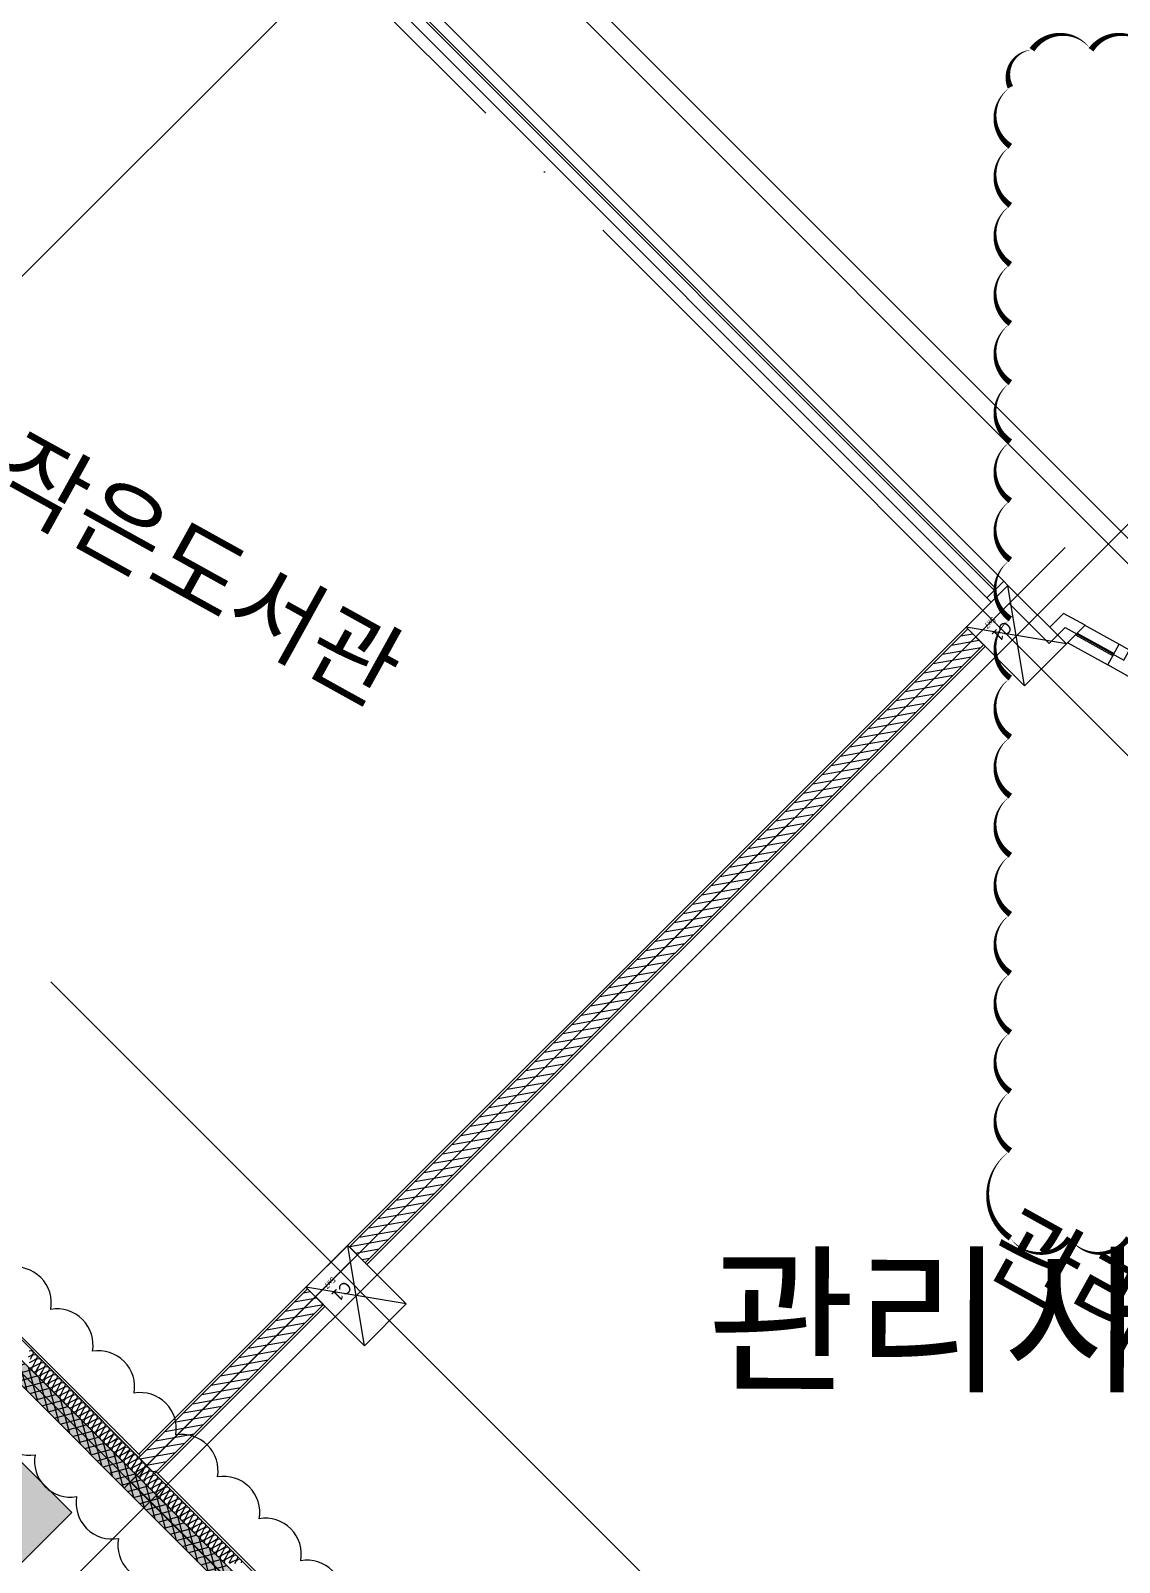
# Model space of a CAD drawing. Header units: millimetres. Extents: x -21000 to 567700, y 435000 to 850800.
# Drawn here: x 244477 to 253690, y 579702 to 592665 of the extents above; entities that cross this region are included whole.
import ezdxf
from ezdxf.enums import TextEntityAlignment as Align
from ezdxf.xclip import XClip

# ---------------------------------------------------------------- set-up
doc = ezdxf.new("R2010")
doc.units = ezdxf.units.MM
doc.header["$LTSCALE"] = 700
doc.header["$XCLIPFRAME"] = 2
doc.linetypes.add('AB_Pbase$0$주차장기둥$0$CEN', pattern=[62, 60, -1, 0, -1])
doc.linetypes.add('HIDDEN', pattern=[9.525, 6.35, -3.175])
doc.layers.get('0').update_dxf_attribs({"color": 2})
doc.layers.get('Defpoints').update_dxf_attribs({"color": 171})
for name, color, linetype in [('AB_Pbase$0$AA-XXXX-CNTL', 1, 'Continuous'), ('AB_Pbase$0$AB_site$0$AB_site$0$0-L_pl1', 6, 'Continuous'), ('AB_Pbase$0$AREA-C', 3, 'Continuous'), ('AB_Pbase$0$ELE8', 8, 'Continuous'), ('AB_Pbase$0$ELE9', 9, 'Continuous'), ('AB_Pbase$0$FIN', 6, 'Continuous'), ('AB_Pbase$0$HAT-BR', 5, 'Continuous'), ('AB_Pbase$0$INS', 8, 'Continuous'), ('AB_Pbase$0$WAL', 3, 'Continuous'), ('AB_Pbase$0$WIN', 4, 'Continuous'), ('AB_Pbase$0$경량벽체 세대창고 모듈', 4, 'HIDDEN'), ('AB_Pbase$0$주차-sol', 254, 'Continuous'), ('AB_Pbase$0$주차-확장', 7, 'Continuous'), ('AB_Pbase$0$주차장기둥$0$CEN_P', 244, 'AB_Pbase$0$주차장기둥$0$CEN')]:
    doc.layers.add(name, color=color, linetype=linetype)
for name, color, linetype, plot in [('AB_Pbase$0$DEFPOINT', 247, 'Continuous', False), ('AB_Pbase$0$Defponts', 161, 'Continuous', False), ('AB_Pbase$0$주차장기둥$0$DEFPOINT', 247, 'Continuous', False)]:
    doc.layers.add(name, color=color, linetype=linetype, plot=plot)
doc.styles.add('AB_Pbase$0$돋움', font='')
doc.styles.add('AB_Pbase$0$울릉도L', font='')
doc.styles.add('AB_Pbase$0$주차장기둥$0$맑은 고딕', font='')
doc.styles.get('AB_Pbase$0$돋움').set_extended_font_data('Dotum')
doc.styles.get('AB_Pbase$0$울릉도L').set_extended_font_data('Dotum')
doc.styles.get('AB_Pbase$0$주차장기둥$0$맑은 고딕').set_extended_font_data('Dotum')

# ---------------------------------------------------------------- blocks, each defined once
blk = doc.blocks.new('AB_Pbase$0$주차장기둥$0$cen 2bl 지하')
at = {"layer": 'AB_Pbase$0$주차장기둥$0$CEN_P', "color": 54}
for p, q in [((-44011, 84705), (-65444, 10035)), ((-35584, 84705), (-57658, 7801)), ((-130483, 82129), (39239, 33413)), ((-87764, 77982), (41391, 40910))]:
    blk.add_line(p, q, dxfattribs=at)
blk = doc.blocks.new('AB_Pbase$0$주차장기둥$0$p기둥 5x7')
blk.add_lwpolyline([(-250, 350), (250, 350), (250, -350), (-250, -350)], close=True)
at = {"layer": 'AB_Pbase$0$주차장기둥$0$DEFPOINT'}
for p, q in [((250, 350), (-250, -350)), ((-250, 350), (250, -350))]:
    blk.add_line(p, q, dxfattribs=at)
at = {"layer": 'AB_Pbase$0$주차장기둥$0$DEFPOINT', "color": 6, "style": 'AB_Pbase$0$주차장기둥$0$맑은 고딕'}
for s, height, p in [('C1', 100, (-24, -160)), ('5x7', 50, (29, -259))]:
    blk.add_text(s, height=height, rotation=0, dxfattribs=at).set_placement(p)
blk = doc.blocks.new('AB_Pbase$0$주차장기둥')
for name, p, rotation in [('AB_Pbase$0$주차장기둥$0$cen 2bl 지하', (36992, -11667), 1.99999810188403), ('AB_Pbase$0$주차장기둥$0$p기둥 5x7', (-6566, 51556), 255.9848215677944), ('AB_Pbase$0$주차장기둥$0$p기둥 5x7', (-8479, 43891), 255.9848215677957)]:
    blk.add_blockref(name, p, dxfattribs=dict(rotation=rotation))
blk = doc.blocks.new('AB_Pbase$0$실명')
at = {"layer": 'AB_Pbase$0$Defponts', "style": 'AB_Pbase$0$돋움'}
blk.add_text('관리사무소', height=1000, rotation=359.9315, dxfattribs=at).set_placement((274351, -249093), align=Align.MIDDLE)
blk = doc.blocks.new('AB_Pbase$0$주차확장')
at = {"layer": 'AB_Pbase$0$주차-sol'}
h = blk.add_hatch(color=252, dxfattribs=at)
h.paths.add_polyline_path([(1525, -3825), (2275, -3825), (2275, -3975), (1525, -3975)], flags=16)
edge = h.paths.add_edge_path()
edge.add_line((0, -5100), (2500, -5100))
edge.add_line((2500, -5100), (2500, 0))
edge.add_line((2500, 0), (0, 0))
edge.add_line((0, 0), (0, -5100))
h.paths.add_polyline_path([(225, -3975), (225, -3825), (975, -3825), (975, -3975)])
at = {"layer": 'AB_Pbase$0$주차-확장'}
blk.add_lwpolyline([(0, 0), (0, -5100), (2500, -5100), (2500, 0)], close=True, dxfattribs=at)
at = {"layer": 'AB_Pbase$0$주차-확장', "ltscale": 600}
for points in [[(975, -3975), (975, -3825), (225, -3825), (225, -3975)], [(1525, -3975), (1525, -3825), (2275, -3825), (2275, -3975)]]:
    blk.add_lwpolyline(points, close=True, dxfattribs=at)
blk = doc.blocks.new('AB_Pbase$0$pppaaa_1_1')
at = {"layer": 'AB_Pbase$0$주차-확장', "xscale": -1, "rotation": 134.9848194166802}
blk.add_blockref('AB_Pbase$0$주차확장', (239451, 578286), dxfattribs=at)
blk = doc.blocks.new('AB_Pbase')
at = {"layer": 'AB_Pbase$0$ELE8'}
h = blk.add_hatch(dxfattribs=at)
h.set_pattern_fill('NET', color=256, scale=20, angle=15.182184)
h.paths.add_polyline_path([(242568, 621077), (244589, 619957), (244661, 620088), (242510, 621281), (235028, 607783), (226425, 599184), (258210, 567382), (260268, 566241), (260341, 566372), (258301, 567503), (226637, 599184), (235149, 607692)])
h.paths.add_polyline_path([(247382, 630071), (247513, 629998), (244996, 625457), (246273, 624749), (245111, 622652), (244979, 622725), (246069, 624691), (244792, 625398)])
h.paths.add_polyline_path([(247988, 631164), (247877, 630963), (248008, 630890), (248119, 631092)])
h.paths.add_polyline_path([(255793, 631520), (255866, 631651), (250046, 634877), (248483, 632056), (248614, 631984), (250105, 634673)])
at = {"layer": 'AB_Pbase$0$HAT-BR'}
h = blk.add_hatch(dxfattribs=at)
h.set_pattern_fill('ANSI31', color=256, scale=20, angle=145)
h.paths.add_polyline_path([(235929, 604528), (236064, 604662), (238153, 602572), (240064, 606018), (240230, 605926), (238281, 602410), (237010, 601140), (237827, 600323), (237693, 600189), (236742, 601140), (238029, 602427)])
h.paths.add_polyline_path([(238633, 599517), (232550, 593438), (232684, 593303), (238767, 599383)])
h.paths.add_polyline_path([(239573, 598576), (244422, 593724), (238340, 587645), (238205, 587779), (244154, 593724), (239439, 598442)])
h.paths.add_polyline_path([(253366, 576147), (254891, 574621), (254757, 574487), (253232, 576012)], flags=17)
h.paths.add_polyline_path([(246954, 581883), (245526, 580455), (245391, 580590), (246820, 582018)])
h.paths.add_polyline_path([(247174, 582371), (252408, 587602), (252542, 587468), (247308, 582237)])
h.paths.add_polyline_path([(260580, 582121), (261142, 583135), (260976, 583227), (260414, 582213)], flags=17)
h.paths.add_polyline_path([(263887, 576046), (264234, 575698), (264194, 575658), (265114, 575148), (265207, 575315)])
edge = h.paths.add_edge_path()
edge.add_line((263639, 581843), (261304, 583137))
edge.add_line((261304, 583137), (261396, 583303))
edge.add_line((261396, 583303), (265931, 580790))
edge.add_line((265931, 580790), (269809, 587787))
edge.add_line((269809, 587787), (269975, 587694))
edge.add_line((269975, 587694), (266097, 580697))
edge.add_line((266097, 580697), (266534, 580455))
edge.add_line((266534, 580455), (266442, 580289))
edge.add_line((266442, 580289), (263805, 581751))
edge.add_line((263639, 581843), (262485, 579761))
edge.add_line((263805, 581751), (261405, 577422))
edge.add_line((262393, 579595), (259935, 580957))
edge.add_line((262485, 579761), (259861, 581216))
edge.add_line((262393, 579595), (261239, 577514))
edge.add_line((259861, 581216), (259168, 579965))
edge.add_line((259334, 579873), (259168, 579965))
edge.add_line((259935, 580957), (259334, 579873))
edge.add_line((261239, 577514), (258615, 578968))
edge.add_line((258615, 578968), (258523, 578802))
edge.add_line((258523, 578802), (263739, 575911))
edge.add_line((263739, 575911), (263879, 576050))
edge.add_line((263879, 576050), (261405, 577422))
edge = h.paths.add_edge_path()
edge.add_line((273762, 610263), (273412, 610457))
edge.add_line((273412, 610457), (273281, 610221))
edge.add_line((273281, 610221), (271838, 611021))
edge.add_line((271838, 611021), (270580, 608752))
edge.add_line((270580, 608752), (267899, 610237))
edge.add_line((267899, 610237), (268345, 611042))
edge.add_line((268345, 611042), (267908, 611285))
edge.add_line((267908, 611285), (267462, 610480))
edge.add_line((267462, 610480), (264676, 612024))
edge.add_line((264676, 612024), (266867, 615977))
edge.add_line((266867, 615977), (266701, 616069))
edge.add_line((266701, 616069), (265295, 613533))
edge.add_line((265295, 613533), (264945, 613727))
edge.add_line((264945, 613727), (264853, 613561))
edge.add_line((264853, 613561), (265203, 613367))
edge.add_line((265203, 613367), (264418, 611950))
edge.add_line((264418, 611950), (276230, 605403))
edge.add_line((276230, 605403), (278089, 608757))
edge.add_line((278089, 608757), (278565, 608493))
edge.add_line((278565, 608493), (278798, 608912))
edge.add_line((278798, 608912), (278719, 608956))
edge.add_line((278719, 608956), (278579, 608702))
edge.add_line((278579, 608702), (278093, 608971))
edge.add_line((278093, 608971), (278826, 610292))
edge.add_line((278826, 610292), (278747, 610336))
edge.add_line((278747, 610336), (278092, 609155))
edge.add_line((278092, 609155), (277414, 609531))
edge.add_line((277414, 609531), (277371, 609452))
edge.add_line((277371, 609452), (278049, 609076))
edge.add_line((278049, 609076), (276155, 605661))
edge.add_line((276155, 605661), (275027, 606286))
edge.add_line((275027, 606286), (275473, 607091))
edge.add_line((275473, 607091), (275395, 607135))
edge.add_line((275395, 607135), (274949, 606330))
edge.add_line((274949, 606330), (274669, 606485))
edge.add_line((274669, 606485), (275115, 607290))
edge.add_line((275115, 607290), (275036, 607333))
edge.add_line((275036, 607333), (274590, 606529))
edge.add_line((274590, 606529), (270746, 608659))
edge.add_line((270746, 608659), (271912, 610763))
edge.add_line((271912, 610763), (273539, 609861))
edge.add_line((273539, 609861), (273767, 610272))
h.paths.add_polyline_path([(249824, 630124), (248215, 631016), (248122, 630850), (249732, 629958)])
h.paths.add_polyline_path([(264449, 621463), (264707, 621320), (264799, 621486), (263959, 621951), (263867, 621785), (264282, 621555), (263272, 619731), (263438, 619639)])
h.paths.add_polyline_path([(269500, 619034), (268660, 619500), (268568, 619334), (269049, 619067), (267973, 617125), (268139, 617033), (269215, 618975), (269408, 618868)])
h.paths.add_polyline_path([(278951, 618872), (277573, 619636), (275440, 615787), (272265, 617547), (272173, 617381), (274500, 616091), (273528, 614338), (273694, 614246), (274666, 615999), (276004, 615258), (276166, 615551), (275677, 615822), (277647, 619377), (278859, 618706)])
h.paths.add_polyline_path([(271684, 616498), (271517, 616590), (270492, 614740), (270658, 614648)])
h.paths.add_polyline_path([(266121, 619581), (265096, 617731), (264929, 617823), (265955, 619673)])
h.paths.add_polyline_path([(264405, 617125), (264497, 617291), (264296, 617403), (264204, 617236)])
edge = h.paths.add_edge_path()
edge.add_line((261140, 623342), (261232, 623509))
edge.add_line((261232, 623509), (257484, 625586))
edge.add_line((257484, 625586), (257392, 625420))
edge.add_line((257392, 625420), (258757, 624664))
edge.add_line((258757, 624664), (257031, 621550))
edge.add_line((257031, 621550), (255666, 622306))
edge.add_line((255666, 622306), (255623, 622227))
edge.add_line((255623, 622227), (256987, 621471))
edge.add_line((256987, 621471), (256735, 621016))
edge.add_line((256735, 621016), (256814, 620973))
edge.add_line((256814, 620973), (258835, 624620))
edge.add_line((258835, 624620), (261140, 623342))
h.paths.add_polyline_path([(252295, 623557), (252252, 623479), (252800, 623174), (252844, 623253)], flags=17)
h.paths.add_polyline_path([(278024, 614023), (278742, 615318), (277799, 613617), (277877, 613573), (278120, 614010), (279335, 613337), (279379, 613415), (278163, 614089), (278820, 615274), (278742, 615318)])
h.paths.add_polyline_path([(277000, 611990), (277048, 611963), (276927, 611745), (276800, 611815), (277163, 612471), (277242, 612427)], flags=17)
h.paths.add_polyline_path([(275349, 612653), (275456, 612846), (275766, 612674), (275660, 612481)], flags=17)
h.paths.add_polyline_path([(274915, 612860), (274749, 612952), (274507, 612515), (274673, 612423)], flags=17)
h.paths.add_polyline_path([(279025, 610868), (280144, 612888), (280223, 612845), (279103, 610824)])
h.paths.add_polyline_path([(279602, 610548), (280722, 612568), (280800, 612525), (279681, 610504)])
edge = h.paths.add_edge_path()
edge.add_line((268116, 579441), (268711, 579111))
edge.add_line((268711, 579111), (268677, 579050))
edge.add_line((268677, 579050), (271436, 577521))
edge.add_line((271436, 577521), (271470, 577582))
edge.add_line((271470, 577582), (271528, 577687))
edge.add_line((271528, 577687), (268174, 579546))
edge.add_line((268174, 579546), (268116, 579441))
h.paths.add_polyline_path([(252546, 576288), (251117, 574860), (254616, 571360), (257807, 577118), (257641, 577210), (255737, 573775), (255683, 573829), (255548, 573695), (255641, 573602), (254521, 571582), (251315, 574790), (252680, 576154)])
h.paths.add_polyline_path([(254749, 622095), (254458, 621570), (254624, 621478), (254915, 622002)], flags=17)
h.paths.add_polyline_path([(260390, 620339), (260224, 620432), (261378, 622513), (261544, 622421)])
h.paths.add_polyline_path([(246694, 601788), (244263, 603136), (244355, 603302), (246786, 601955)])
h.paths.add_polyline_path([(264514, 616682), (263362, 614604), (263948, 614280), (263856, 614113), (262501, 614865), (262593, 615031), (263196, 614697), (264348, 616774)])
h.paths.add_polyline_path([(251506, 616203), (251414, 616037), (267384, 607184), (267476, 607350)])
h.paths.add_polyline_path([(271058, 605148), (274189, 603412), (272429, 600238), (270190, 601479), (270098, 601312), (274624, 598804), (274716, 598970), (272595, 600145), (274355, 603320), (277464, 601597), (270405, 588862), (265871, 591376), (265778, 591210), (270480, 588604), (277723, 601671), (271150, 605314)])
h.paths.add_polyline_path([(255482, 630441), (255390, 630274), (255792, 630051), (254296, 627353), (254375, 627310), (255871, 630008), (258726, 628425), (257231, 625727), (257397, 625635), (258985, 628499)])
h.paths.add_polyline_path([(252755, 624572), (253715, 626304), (253793, 626260), (252833, 624528)])
h.paths.add_polyline_path([(271454, 617734), (271546, 617900), (271144, 618123), (271052, 617957)])
h.paths.add_polyline_path([(274130, 612598), (274173, 612677), (272975, 613341), (272679, 612807), (272845, 612715), (273098, 613170)], flags=17)
h.paths.add_polyline_path([(261119, 615848), (261285, 615756), (262691, 618292), (262525, 618384)])
h.paths.add_polyline_path([(261303, 615746), (261211, 615580), (261504, 615418), (261596, 615584)], flags=17)
h.paths.add_polyline_path([(260780, 615236), (260946, 615144), (260408, 614173), (247560, 621295), (247428, 621367), (245111, 622652), (245203, 622818), (246042, 622353), (246488, 623158), (246655, 623065), (246209, 622261), (248063, 621233), (249401, 623647), (248953, 623895), (248996, 623974), (249984, 623426), (249941, 623348), (249479, 623603), (248141, 621189), (250017, 620149), (251360, 622571), (250949, 622799), (250988, 622870), (251939, 622343), (251896, 622264), (251434, 622520), (250096, 620106), (252812, 618600), (253258, 619405), (253337, 619361), (252891, 618557), (253258, 618353), (254160, 619980), (253792, 620184), (253676, 619974), (253597, 620017), (253905, 620573), (254071, 620481), (253972, 620301), (254628, 619938), (254536, 619772), (254238, 619936), (253337, 618310), (254614, 617602), (255607, 619395), (255774, 619303), (254780, 617510), (260334, 614431)])
h.paths.add_polyline_path([(251257, 624727), (251091, 624819), (250888, 624452), (248071, 626013), (247979, 625847), (247979, 625847), (246828, 623770), (246994, 623678), (248145, 625755), (251552, 623867), (251644, 624033), (251054, 624360)])
h.paths.add_polyline_path([(239279, 608614), (239445, 608522), (239503, 608627), (240058, 608319), (240151, 608486), (239595, 608793), (239937, 609410), (239417, 609698), (239373, 609620), (239727, 609423)], flags=17)
h.paths.add_polyline_path([(249096, 617322), (249188, 617488), (246328, 619073), (246197, 619146), (244728, 619960), (244635, 619794)])
h.paths.add_polyline_path([(244912, 609774), (245004, 609940), (238523, 613532), (235245, 607619), (234042, 606416), (235435, 605023), (235569, 605157), (234240, 606487), (235318, 607564), (236122, 609015), (238707, 607582), (238270, 606795), (238992, 606395), (239084, 606561), (238529, 606869), (239047, 607805), (238881, 607897), (238799, 607749), (238357, 607993), (239087, 609310), (239008, 609353), (238278, 608037), (236214, 609181), (238510, 613322), (242796, 610947), (241038, 607776), (241204, 607684), (242962, 610855)])
h.paths.add_polyline_path([(254771, 631458), (254937, 631366), (255146, 631742), (254980, 631834)])
h.paths.add_polyline_path([(254540, 630648), (254373, 630741), (254143, 630325), (253548, 630655), (253505, 630576), (254099, 630246), (253043, 628340), (251766, 629048), (252822, 630954), (252849, 630940), (252892, 631018), (252787, 631077), (251687, 629091), (250436, 629784), (250344, 629618), (251595, 628925), (250494, 626940), (250599, 626881), (250643, 626960), (250617, 626975), (251673, 628881), (252950, 628174), (251894, 626267), (251299, 626597), (251255, 626518), (251850, 626188), (251489, 625537), (251655, 625444)])
at = {"layer": 'AB_Pbase$0$경량벽체 세대창고 모듈'}
h = blk.add_hatch(dxfattribs=at)
h.set_pattern_fill('격자1', color=256)
h.set_pattern_definition([(360, (0, 0), (0, 1), []), (90, (0, 0), (-1, -1e-16), [])])
h.paths.add_polyline_path([(242568, 621077), (242641, 621208), (242510, 621281), (235028, 607783), (226425, 599184), (258210, 567382), (260268, 566241), (260341, 566372), (258301, 567503), (226637, 599184), (235149, 607692)])
h.paths.add_polyline_path([(247382, 630071), (247513, 629998), (244996, 625457), (246273, 624749), (245111, 622652), (244979, 622725), (246069, 624691), (244792, 625398)])
h.paths.add_polyline_path([(247988, 631164), (247877, 630963), (248008, 630890), (248119, 631092)])
h.paths.add_polyline_path([(255793, 631520), (255866, 631651), (250046, 634877), (248483, 632056), (248614, 631984), (250105, 634673)])
at = {"layer": 'AB_Pbase$0$AA-XXXX-CNTL'}
blk.add_line((263204, 562491), (221582, 604135), dxfattribs=at)
at = {"layer": 'AB_Pbase$0$AB_site$0$AB_site$0$0-L_pl1'}
for p, q in [((244578, 597558), (254036, 588095)), ((244502, 597421), (253960, 587958))]:
    blk.add_line(p, q, dxfattribs=at)
at = {"layer": 'AB_Pbase$0$AREA-C'}
blk.add_lwpolyline([(251047, 574655), (245321, 580385), (252758, 587818), (253097, 587478), (253232, 587613), (253729, 587336), (255155, 589907), (257875, 588399), (256517, 585950), (261166, 583374), (260858, 582818), (261147, 582658), (261433, 583174), (263768, 581880), (261276, 577385), (258652, 578839), (255716, 573541), (255688, 573569), (253910, 571791), (251393, 574309), (253172, 576087), (252825, 576433), (251047, 574655), (248251, 577452)], dxfattribs=at)
at = {"layer": 'AB_Pbase$0$DEFPOINT', "color": 22}
blk.add_line((253231, 588291), (245267, 580331), dxfattribs=at)
at = {"layer": 'AB_Pbase$0$ELE9'}
for p, q in [((247551, 593168), (252712, 588005)), ((247410, 593027), (252570, 587864)), ((253393, 587636), (253690, 587472)), ((253253, 587485), (253593, 587297))]:
    blk.add_line(p, q, dxfattribs=at)
at = {"layer": 'AB_Pbase$0$FIN'}
for p, q in [((245391, 580590), (238340, 587645)), ((245405, 580604), (238354, 587659)), ((252393, 587616), (245391, 580618)), ((252556, 587454), (247322, 582222)), ((246968, 581869), (245554, 580455)), ((251131, 574875), (245540, 580469)), ((251117, 574860), (245526, 580455))]:
    blk.add_line(p, q, dxfattribs=at)
at = {"layer": 'AB_Pbase$0$INS'}
for points in [[(244465, 581493), (244478, 581496), (244491, 581490), (244497, 581478), (244494, 581463), (244485, 581454), (244457, 581439)], [(244474, 581422), (244489, 581450), (244499, 581459), (244512, 581462), (244525, 581456), (244531, 581444), (244528, 581429), (244519, 581420), (244491, 581405), (244464, 581390)], [(244470, 581349), (244484, 581351), (244494, 581360), (244508, 581388), (244523, 581416), (244533, 581425), (244546, 581428), (244559, 581422), (244565, 581410), (244562, 581395), (244553, 581386), (244525, 581371), (244498, 581356), (244488, 581347), (244485, 581333), (244491, 581321), (244504, 581315), (244518, 581317), (244527, 581327), (244542, 581354), (244557, 581382), (244566, 581391), (244580, 581394), (244593, 581388), (244599, 581376), (244596, 581361), (244587, 581352), (244559, 581337), (244532, 581322), (244522, 581313), (244519, 581299), (244525, 581287), (244538, 581281), (244552, 581283), (244561, 581293), (244576, 581320), (244591, 581348), (244600, 581357), (244614, 581360), (244627, 581354), (244633, 581342), (244630, 581327), (244621, 581318), (244593, 581303), (244566, 581288), (244556, 581279), (244553, 581265), (244559, 581253), (244572, 581247), (244586, 581249), (244595, 581259), (244610, 581286), (244625, 581314), (244634, 581323), (244648, 581326), (244661, 581321), (244667, 581308), (244664, 581293), (244655, 581284), (244627, 581269), (244600, 581254), (244590, 581245), (244587, 581231), (244593, 581219), (244605, 581213), (244620, 581215), (244629, 581225), (244644, 581252), (244659, 581280), (244668, 581289), (244682, 581293), (244695, 581287), (244701, 581274), (244698, 581259), (244689, 581250), (244661, 581235), (244633, 581220), (244624, 581211), (244621, 581198), (244627, 581185), (244639, 581179), (244654, 581181), (244663, 581191), (244678, 581218), (244693, 581246), (244702, 581255), (244716, 581259), (244729, 581253), (244734, 581240), (244732, 581225), (244723, 581216), (244695, 581201), (244667, 581186), (244658, 581177), (244655, 581164), (244661, 581151), (244673, 581145), (244688, 581147), (244697, 581157), (244712, 581184), (244727, 581212), (244736, 581221), (244750, 581225), (244762, 581219), (244768, 581206), (244766, 581192), (244757, 581182), (244729, 581167), (244701, 581153), (244692, 581143), (244689, 581130), (244695, 581117), (244707, 581111), (244722, 581113), (244731, 581123), (244746, 581150), (244761, 581178), (244770, 581187), (244784, 581191), (244796, 581185), (244802, 581172), (244800, 581158), (244790, 581148), (244763, 581133), (244735, 581119), (244726, 581109), (244723, 581096), (244728, 581083), (244741, 581077), (244756, 581080), (244765, 581089), (244780, 581116), (244795, 581144), (244804, 581153), (244818, 581157), (244830, 581151), (244836, 581138), (244834, 581124), (244824, 581114), (244797, 581099), (244769, 581085), (244760, 581075), (244756, 581062), (244762, 581049), (244775, 581043), (244790, 581046), (244799, 581055), (244814, 581082), (244829, 581110), (244838, 581119), (244852, 581123), (244864, 581117), (244870, 581104), (244868, 581090), (244858, 581080), (244831, 581066), (244803, 581051), (244794, 581041), (244790, 581028), (244796, 581015), (244809, 581009), (244823, 581012), (244833, 581021), (244848, 581049), (244863, 581076), (244872, 581085), (244885, 581089), (244898, 581083), (244904, 581070), (244902, 581056), (244892, 581046), (244865, 581032), (244837, 581017), (244828, 581007), (244824, 580994), (244830, 580981), (244843, 580975), (244857, 580978), (244867, 580987), (244882, 581015), (244896, 581042), (244906, 581052), (244919, 581055), (244932, 581049), (244938, 581036), (244936, 581022), (244926, 581012), (244899, 580998), (244871, 580983), (244862, 580973), (244858, 580960), (244864, 580947), (244877, 580941), (244891, 580944), (244901, 580953), (244916, 580981), (244930, 581008), (244940, 581018), (244953, 581021), (244966, 581015), (244972, 581002), (244969, 580988), (244960, 580979), (244933, 580964), (244905, 580949), (244896, 580939), (244892, 580926), (244898, 580913), (244911, 580907), (244925, 580910), (244935, 580919), (244949, 580947), (244964, 580974), (244974, 580984), (244987, 580987), (245000, 580981), (245006, 580968), (245003, 580954), (244994, 580945), (244966, 580930), (244939, 580915), (244930, 580906), (244926, 580892), (244932, 580879), (244945, 580873), (244959, 580876), (244969, 580885), (244983, 580913), (244998, 580940), (245008, 580950), (245021, 580953), (245034, 580947), (245040, 580934), (245037, 580920), (245028, 580911), (245000, 580896), (244973, 580881), (244963, 580872), (244960, 580858), (244966, 580845), (244979, 580839), (244993, 580842), (245002, 580851), (245017, 580879), (245032, 580906), (245042, 580916), (245055, 580919), (245068, 580913), (245074, 580900), (245071, 580886), (245062, 580877), (245034, 580862), (245007, 580847), (244997, 580838), (244994, 580824), (245000, 580811), (245013, 580805), (245027, 580808), (245036, 580817), (245051, 580845), (245066, 580872), (245075, 580882), (245089, 580885), (245102, 580879), (245108, 580866), (245105, 580852), (245096, 580843), (245068, 580828), (245041, 580813), (245031, 580804), (245028, 580790), (245034, 580777), (245047, 580771), (245061, 580774), (245070, 580783), (245085, 580811), (245100, 580838), (245109, 580848), (245123, 580851), (245136, 580845), (245142, 580833), (245139, 580818), (245130, 580809), (245102, 580794), (245075, 580779), (245065, 580770), (245062, 580756), (245068, 580743), (245081, 580737), (245095, 580740), (245104, 580749), (245119, 580777), (245134, 580805), (245143, 580814), (245157, 580817), (245170, 580811), (245176, 580799), (245173, 580784), (245164, 580775), (245136, 580760), (245109, 580745), (245099, 580736), (245096, 580722), (245102, 580709), (245114, 580704), (245129, 580706), (245138, 580715), (245153, 580743), (245168, 580771), (245177, 580780), (245191, 580783), (245204, 580777), (245210, 580765), (245207, 580750), (245198, 580741), (245170, 580726), (245142, 580711), (245133, 580702), (245130, 580688), (245136, 580676), (245148, 580670), (245163, 580672), (245172, 580681), (245187, 580709), (245202, 580737), (245211, 580746), (245225, 580749), (245238, 580743), (245243, 580731), (245241, 580716), (245232, 580707), (245204, 580692), (245176, 580677), (245167, 580668), (245164, 580654), (245170, 580642), (245182, 580636), (245197, 580638), (245206, 580648), (245221, 580675), (245236, 580703), (245245, 580712), (245259, 580715), (245271, 580709), (245277, 580697), (245275, 580682), (245265, 580673), (245238, 580658), (245210, 580643), (245201, 580634), (245198, 580620), (245204, 580608), (245216, 580602), (245231, 580604), (245240, 580614), (245255, 580641), (245270, 580669), (245279, 580678), (245293, 580681), (245305, 580675), (245311, 580663), (245309, 580648), (245299, 580639), (245272, 580624), (245244, 580609), (245235, 580600), (245232, 580586), (245237, 580574), (245250, 580568), (245265, 580570), (245274, 580580), (245289, 580607), (245304, 580635), (245313, 580644), (245327, 580647), (245339, 580642), (245345, 580629), (245343, 580614), (245333, 580605), (245306, 580590), (245278, 580575), (245269, 580566), (245265, 580552), (245271, 580540), (245284, 580534), (245299, 580536), (245308, 580546), (245323, 580573), (245338, 580601), (245347, 580610), (245361, 580614), (245373, 580608), (245379, 580595), (245377, 580580), (245367, 580571), (245340, 580556), (245312, 580541), (245303, 580532), (245299, 580519), (245305, 580506), (245318, 580500), (245332, 580502), (245342, 580512), (245357, 580539), (245372, 580567), (245381, 580576), (245394, 580580), (245407, 580574), (245413, 580561), (245411, 580546), (245401, 580537), (245374, 580522), (245346, 580507), (245337, 580498), (245333, 580485), (245339, 580472), (245352, 580466), (245366, 580468), (245376, 580478), (245391, 580505), (245405, 580533), (245415, 580542), (245428, 580546), (245441, 580540), (245447, 580527), (245444, 580513), (245435, 580503), (245408, 580488), (245380, 580474), (245371, 580464), (245367, 580451), (245373, 580438), (245386, 580432), (245400, 580434), (245410, 580444), (245425, 580471), (245439, 580499), (245449, 580508), (245462, 580512), (245475, 580506), (245481, 580493), (245478, 580479), (245469, 580469), (245441, 580454), (245414, 580440), (245405, 580430), (245401, 580417), (245407, 580404), (245420, 580398), (245434, 580401), (245444, 580410), (245458, 580437), (245473, 580465), (245483, 580474), (245496, 580478), (245509, 580472), (245515, 580459), (245512, 580445), (245503, 580435), (245475, 580420), (245448, 580406), (245439, 580396), (245435, 580383), (245441, 580370), (245454, 580364), (245468, 580367), (245478, 580376), (245492, 580403), (245507, 580431), (245517, 580440), (245530, 580444), (245543, 580438), (245549, 580425), (245546, 580411), (245537, 580401), (245509, 580387), (245482, 580372), (245472, 580362), (245469, 580349), (245475, 580336), (245488, 580330), (245502, 580333), (245511, 580342), (245526, 580370), (245541, 580397), (245551, 580406), (245564, 580410), (245577, 580404), (245583, 580391), (245580, 580377), (245571, 580367), (245543, 580353), (245516, 580338), (245506, 580328), (245503, 580315), (245509, 580302), (245522, 580296), (245536, 580299), (245545, 580308), (245560, 580336), (245575, 580363), (245584, 580372), (245598, 580376), (245611, 580370), (245617, 580357), (245614, 580343), (245605, 580333), (245577, 580319), (245550, 580304), (245540, 580294), (245537, 580281), (245543, 580268), (245556, 580262), (245570, 580265), (245579, 580274), (245594, 580302), (245609, 580329), (245618, 580339), (245632, 580342), (245645, 580336), (245651, 580323), (245648, 580309), (245639, 580300), (245611, 580285), (245584, 580270), (245574, 580260), (245571, 580247), (245577, 580234), (245590, 580228), (245604, 580231), (245613, 580240), (245628, 580268), (245643, 580295), (245652, 580305), (245666, 580308), (245679, 580302), (245685, 580289), (245682, 580275), (245673, 580266), (245645, 580251), (245618, 580236), (245608, 580227), (245605, 580213), (245611, 580200), (245623, 580194), (245638, 580197), (245647, 580206), (245662, 580234), (245677, 580261), (245686, 580271), (245700, 580274), (245713, 580268), (245718, 580255), (245716, 580241), (245707, 580232), (245679, 580217), (245651, 580202), (245642, 580193), (245639, 580179), (245645, 580166), (245657, 580160), (245672, 580163), (245681, 580172), (245696, 580200), (245711, 580227), (245720, 580237), (245734, 580240), (245746, 580234), (245752, 580221), (245750, 580207), (245741, 580198), (245713, 580183), (245685, 580168), (245676, 580159), (245673, 580145), (245679, 580132), (245691, 580126), (245706, 580129), (245715, 580138), (245730, 580166), (245745, 580193), (245754, 580203), (245768, 580206), (245780, 580200), (245786, 580187), (245784, 580173), (245774, 580164), (245747, 580149), (245719, 580134), (245710, 580125), (245707, 580111), (245713, 580098), (245725, 580092), (245740, 580095), (245749, 580104), (245764, 580132), (245779, 580159), (245788, 580169), (245802, 580172), (245814, 580166), (245820, 580154), (245818, 580139), (245808, 580130), (245781, 580115), (245753, 580100), (245744, 580091), (245741, 580077), (245746, 580064), (245759, 580058), (245774, 580061), (245783, 580070), (245798, 580098), (245813, 580126), (245822, 580135), (245836, 580138), (245848, 580132), (245854, 580120), (245852, 580105), (245842, 580096), (245815, 580081), (245787, 580066), (245778, 580057), (245774, 580043), (245780, 580030), (245793, 580025), (245808, 580027), (245817, 580036), (245832, 580064), (245847, 580092), (245856, 580101), (245869, 580104), (245882, 580098), (245888, 580086), (245886, 580071), (245876, 580062), (245849, 580047), (245821, 580032), (245812, 580023), (245808, 580009), (245814, 579997), (245827, 579991), (245841, 579993), (245851, 580002), (245866, 580030), (245881, 580058), (245890, 580067), (245903, 580070), (245916, 580064), (245922, 580052), (245920, 580037), (245910, 580028), (245883, 580013), (245855, 579998), (245846, 579989), (245842, 579975), (245848, 579963), (245861, 579957), (245875, 579959), (245885, 579969), (245900, 579996), (245914, 580024), (245924, 580033), (245937, 580036), (245950, 580030), (245956, 580018), (245953, 580003), (245944, 579994), (245917, 579979), (245889, 579964), (245880, 579955), (245876, 579941), (245882, 579929), (245895, 579923), (245909, 579925), (245919, 579935), (245934, 579962), (245948, 579990), (245958, 579999), (245971, 580002), (245984, 579996), (245990, 579984), (245987, 579969), (245978, 579960), (245950, 579945), (245923, 579930), (245914, 579921), (245910, 579907), (245916, 579895), (245929, 579889), (245943, 579891), (245953, 579901), (245967, 579928), (245982, 579956), (245992, 579965), (246005, 579968), (246018, 579963), (246024, 579950), (246021, 579935), (246012, 579926), (245984, 579911), (245957, 579896), (245947, 579887), (245944, 579873), (245950, 579861), (245963, 579855), (245977, 579857), (245987, 579867), (246001, 579894), (246016, 579922), (246026, 579931), (246039, 579935), (246052, 579929), (246058, 579916), (246055, 579901), (246046, 579892), (246018, 579877), (245991, 579862), (245981, 579853), (245978, 579840), (245984, 579827), (245997, 579821), (246011, 579823), (246020, 579833), (246035, 579860), (246050, 579888), (246060, 579897), (246073, 579901), (246086, 579895), (246092, 579882), (246089, 579867), (246080, 579858), (246052, 579843), (246025, 579828), (246015, 579819), (246012, 579806), (246018, 579793), (246031, 579787), (246045, 579789), (246054, 579799), (246069, 579826), (246084, 579854), (246093, 579863), (246107, 579867), (246120, 579861), (246126, 579848), (246123, 579834), (246114, 579824), (246086, 579809), (246059, 579795), (246049, 579785), (246046, 579772), (246052, 579759), (246065, 579753), (246079, 579755), (246088, 579765), (246103, 579792), (246118, 579820), (246127, 579829), (246141, 579833), (246154, 579827), (246160, 579814), (246157, 579800), (246148, 579790), (246120, 579775), (246093, 579761), (246083, 579751), (246080, 579738), (246086, 579725), (246098, 579719), (246113, 579722), (246122, 579731), (246137, 579758), (246152, 579786), (246161, 579795), (246175, 579799), (246188, 579793), (246194, 579780), (246191, 579766), (246182, 579756), (246154, 579741), (246126, 579727), (246117, 579717), (246114, 579704), (246120, 579691)], [(246156, 579697), (246171, 579724), (246186, 579752), (246195, 579761), (246209, 579765), (246222, 579759), (246227, 579746), (246225, 579732), (246216, 579722), (246188, 579708), (246160, 579693)], [(246205, 579691), (246220, 579718), (246229, 579727), (246243, 579731), (246255, 579725), (246261, 579712), (246259, 579698)]]:
    blk.add_lwpolyline(points, dxfattribs=at)
at = {"layer": 'AB_Pbase$0$WAL'}
for points in [[(244589, 619957), (244661, 620088), (242510, 621281), (235028, 607783), (226425, 599184), (258210, 567382), (260268, 566241), (260341, 566372), (258301, 567503), (226637, 599184), (235149, 607692), (242568, 621077)], [(247174, 582371), (247174, 582371), (252408, 587602), (252542, 587468), (247308, 582237)], [(246954, 581883), (245526, 580455), (245391, 580590), (246820, 582018)]]:
    blk.add_lwpolyline(points, close=True, dxfattribs=at)
at = {"layer": 'AB_Pbase$0$WIN'}
for p, q in [((247473, 593091), (252634, 587927)), ((247488, 593105), (252648, 587942)), ((253101, 587616), (253218, 587733)), ((253400, 587633), (253218, 587733)), ((253242, 587475), (253400, 587633)), ((253319, 587552), (253637, 587375)), ((253334, 587566), (253647, 587393))]:
    blk.add_line(p, q, dxfattribs=at)
for points in [[(252570, 587864), (252712, 588005), (252747, 587970), (252606, 587828)], [(253593, 587297), (253690, 587472), (253865, 587375), (253768, 587200)]]:
    blk.add_lwpolyline(points, close=True, dxfattribs=at)
for name, p, rotation in [('AB_Pbase$0$주차장기둥', (231893, 539971), 329.0000000345588), ('AB_Pbase$0$실명', (-21011, 830850), 359.9999999999999)]:
    blk.add_blockref(name, p, dxfattribs=dict(rotation=rotation))
at = {"layer": 'AB_Pbase$0$WAL'}
ref = blk.add_blockref('AB_Pbase$0$pppaaa_1_1', (0, 0), dxfattribs=dict(at, rotation=359.9999999999999))
XClip(ref).set_block_clipping_path([(-396188.9384898804, 0.0133324571), (493845.7278262604, 839949.4046300659)])
at = {"layer": 'AB_Pbase$0$DEFPOINT', "color": 171, "style": 'AB_Pbase$0$울릉도L'}
for s, p in [('작은도서관', (244115, 588755)), ('관리사무소', (252519, 582199))]:
    blk.add_text(s, height=600, rotation=331, dxfattribs=at).set_placement(p)

msp = doc.modelspace()

# ---------------------------------------------------------------- block references
ref = msp.add_blockref('AB_Pbase', (0, 0))
XClip(ref).set_block_clipping_path([(-0.000000015, 445500.0000000148), (493845.7187941075, 839949.3912975936)])

# ---------------------------------------------------------------- next in the draw order: linework, layer by layer
at = {"layer": 'Defpoints'}
for points, format in [([(253951, 592503, 0, 50, 0.520567), (253451, 592503, 0, 50, 0.520567), (252951, 592503, 0, 50, 0.520567), (252768, 592186, 0, 50, 0.520567), (252768, 591686, 0, 50, 0.520567), (252768, 591186, 0, 50, 0.520567), (252768, 590686, 0, 50, 0.520567), (252768, 590186, 0, 50, 0.520567), (252768, 589686, 0, 50, 0.520567), (252768, 589186, 0, 50, 0.520567), (252768, 588686, 0, 50, 0.520567), (252768, 588186, 0, 50, 0.520567), (252768, 587686, 0, 50, 0.520567), (252768, 587186, 0, 50, 0.520567), (252768, 586686, 0, 50, 0.520567), (252768, 586186, 0, 50, 0.520567), (252768, 585686, 0, 50, 0.520567), (252768, 585186, 0, 50, 0.520567), (252768, 584686, 0, 50, 0.520567), (252768, 584186, 0, 50, 0.520567), (252768, 583686, 0, 50, 0.520567), (252768, 583186, 0, 50, 0.520567), (252768, 582447, 0, 50, 0.520567), (253268, 582447, 0, 50, 0.520567), (253768, 582447, 0, 50, 0.520567)], "xyseb"), ([(247116, 579362, 0.520567), (246763, 579716, 0.520567), (246411, 580071, 0.520567), (246058, 580425, 0.520567), (245705, 580780, 0.520567), (245352, 581134, 0.520567), (245000, 581488, 0.520567), (244647, 581843, 0.520567), (244294, 582197, 0.520567)], "xyb"), ([(244161, 580967, 0.520567), (244514, 580613, 0.520567), (244866, 580258, 0.520567), (245219, 579904, 0.520567), (245572, 579549, 0.520567)], "xyb")]:
    msp.add_lwpolyline(points, format=format, dxfattribs=at)

doc.saveas('drawing.dxf')
